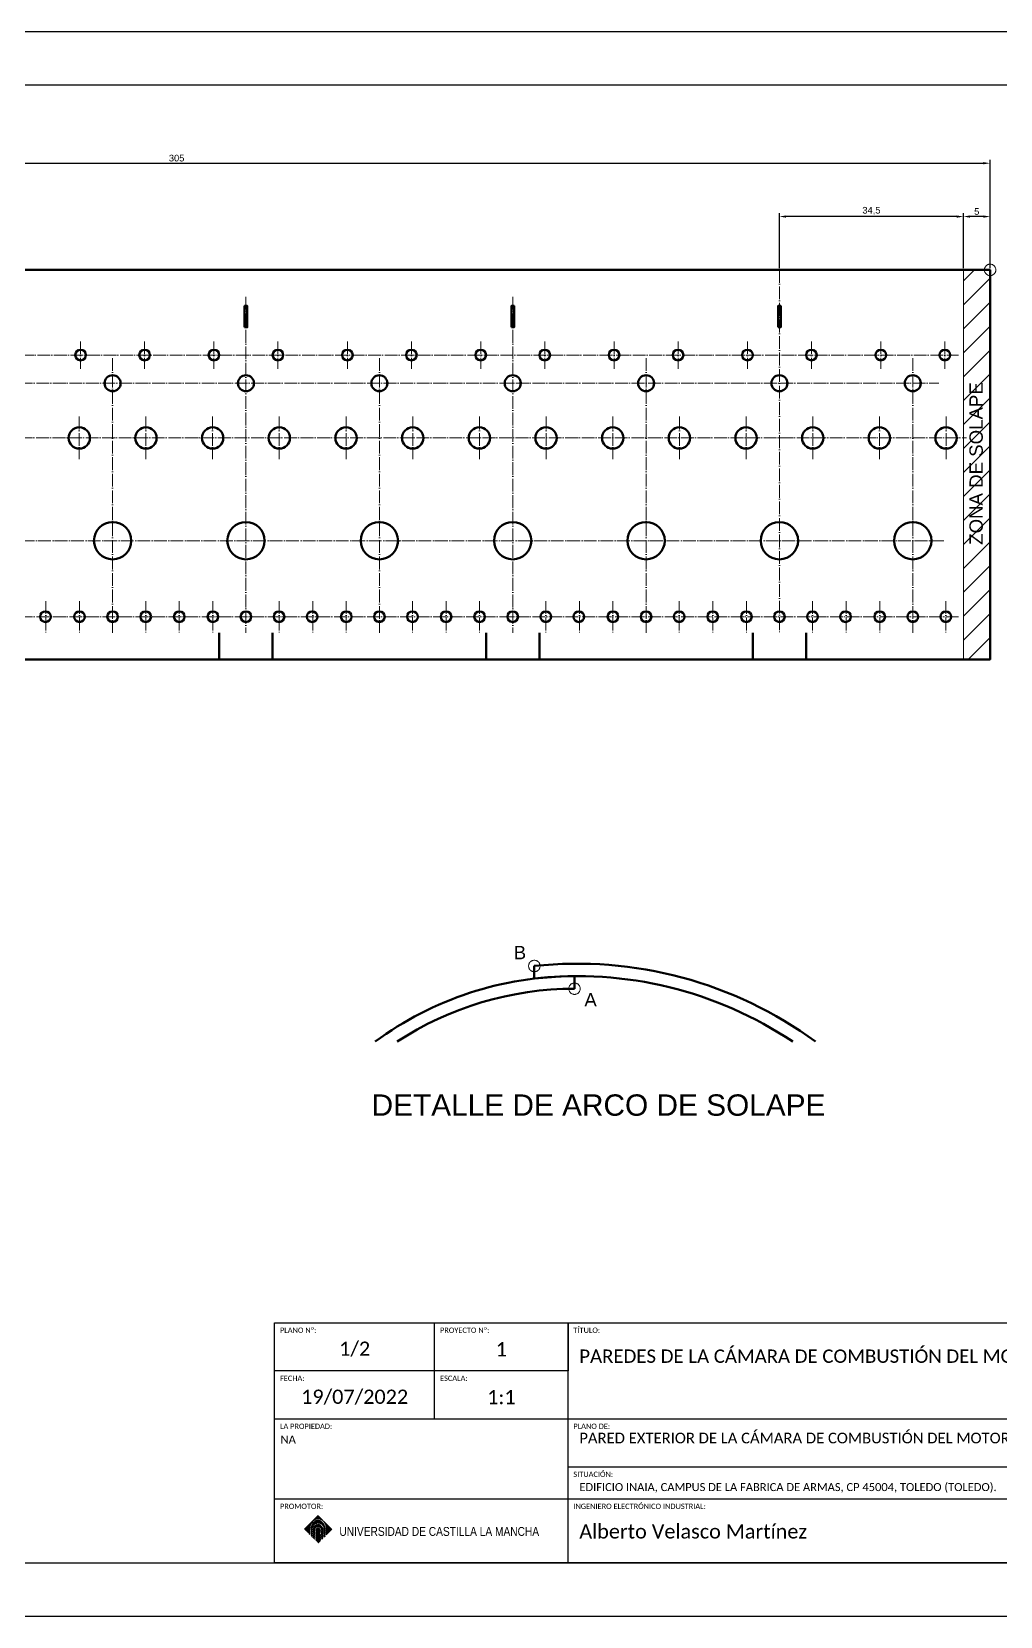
# Model space of a CAD drawing. Header units: millimetres. Extents: x -1265 to -28, y 5 to 1057.
# Drawn here: x -811.1 to -629.5, y 735.1 to 1032.1 of the extents above; entities that cross this region are included whole.
import ezdxf

# ---------------------------------------------------------------- set-up
doc = ezdxf.new("R2010")
doc.units = ezdxf.units.MM
doc.linetypes.add('ACAD_ISO04W100', pattern=[30, 24, -3, 0, -3])
doc.layers.get('0').update_dxf_attribs({"lineweight": 60})
for name, color, linetype, lineweight in [('00_Leyenda', 250, 'Continuous', 15), ('Cotas', 8, 'Continuous', 20), ('Cotas 2', 8, 'ACAD_ISO04W100', 20)]:
    doc.layers.add(name, color=color, linetype=linetype, lineweight=lineweight)
for name, color, linetype in [('Cajetin', 7, 'Continuous'), ('Cajetin1', 7, 'Continuous'), ('Hoja', 7, 'Continuous')]:
    doc.layers.add(name, color=color, linetype=linetype)
doc.layers.add('LOGO CLM', color=7, linetype='Continuous', true_color=0xffffff)
doc.styles.add('estilo3', font='gdt.shx')
doc.styles.get("Standard").update_dxf_attribs({"font": 'arial.ttf'})
doc.dimstyles.new('ISO-25', dxfattribs={"dimscale": 0.5, "dimtxt": 2.5, "dimasz": 2.5, "dimexe": 1.25, "dimexo": 0.625, "dimtad": 1, "dimtxsty": 'Standard', "dimcen": 2.5, "dimadec": 0, "dimazin": 0, "dimtfac": 1, "dimtmove": 0, "dimatfit": 3, "dimfxl": 1, "dimarcsym": 0})

# ---------------------------------------------------------------- blocks, each defined once
blk = doc.blocks.new('*D9')
at = {"layer": 'Cotas', "color": 0, "lineweight": -2, "transparency": 16777216}
for p, q in [((-936.41, 987.74), (-936.41, 1008.05)), ((-935.16, 1007.42), (-632.66, 1007.42)), ((-631.41, 987.74), (-631.41, 1008.05))]:
    blk.add_line(p, q, dxfattribs=at)
at = {"layer": 'Cotas', "color": 0, "transparency": 16777216}
for points in [[(-935.16, 1007.63), (-935.16, 1007.21), (-936.41, 1007.42)], [(-632.66, 1007.63), (-632.66, 1007.21), (-631.41, 1007.42)]]:
    blk.add_solid(points, dxfattribs=at)
at = {"layer": 'Defpoints', "color": 0, "transparency": 16777216}
for p in [(-631.41, 1007.42), (-936.41, 987.42), (-631.41, 987.42)]:
    blk.add_point(p, dxfattribs=at)
at = {"layer": 'Cotas', "color": 0, "transparency": 16777216, "insert": (-783.91, 1008.37), "char_height": 1.25, "attachment_point": 5}
blk.add_mtext('305', dxfattribs=at)
blk = doc.blocks.new('*D10')
at = {"layer": 'Cotas', "color": 0, "lineweight": -2, "transparency": 16777216}
for p, q in [((-636.41, 987.74), (-636.41, 998.05)), ((-631.41, 987.74), (-631.41, 998.05)), ((-632.66, 997.42), (-635.16, 997.42))]:
    blk.add_line(p, q, dxfattribs=at)
at = {"layer": 'Cotas', "color": 0, "transparency": 16777216}
for points in [[(-635.16, 997.63), (-635.16, 997.21), (-636.41, 997.42)], [(-632.66, 997.63), (-632.66, 997.21), (-631.41, 997.42)]]:
    blk.add_solid(points, dxfattribs=at)
at = {"layer": 'Defpoints', "color": 0, "transparency": 16777216}
for p in [(-636.41, 997.42), (-636.41, 987.42), (-631.41, 987.42)]:
    blk.add_point(p, dxfattribs=at)
at = {"layer": 'Cotas', "color": 0, "transparency": 16777216, "insert": (-633.91, 998.37), "char_height": 1.25, "attachment_point": 5}
blk.add_mtext('5', dxfattribs=at)
blk = doc.blocks.new('*D62')
at = {"layer": 'Cotas', "color": 0, "lineweight": -2, "transparency": 16777216}
for p, q in [((-670.91, 987.74), (-670.91, 998.05)), ((-636.41, 987.74), (-636.41, 998.05)), ((-637.66, 997.42), (-669.66, 997.42))]:
    blk.add_line(p, q, dxfattribs=at)
at = {"layer": 'Cotas', "color": 0, "transparency": 16777216}
for points in [[(-669.66, 997.63), (-669.66, 997.21), (-670.91, 997.42)], [(-637.66, 997.63), (-637.66, 997.21), (-636.41, 997.42)]]:
    blk.add_solid(points, dxfattribs=at)
at = {"layer": 'Defpoints', "color": 0, "transparency": 16777216}
for p in [(-670.91, 997.42), (-670.91, 987.42), (-636.41, 987.42)]:
    blk.add_point(p, dxfattribs=at)
at = {"layer": 'Cotas', "color": 0, "transparency": 16777216, "insert": (-653.66, 998.49), "char_height": 1.25, "attachment_point": 5}
blk.add_mtext('34,5', dxfattribs=at)

msp = doc.modelspace()

# ---------------------------------------------------------------- hatches: boundary and pattern name
at = {"layer": 'Cotas'}
h = msp.add_hatch(dxfattribs=at)
h.set_pattern_fill('ANSI31', color=256)
h.set_pattern_definition([(45, (300, 0), (-2.245064, 2.245064), [])])
h.paths.add_polyline_path([(-631.406, 987.423), (-635.333, 987.423, -0.4142136), (-636.406, 986.35), (-636.406, 914.423), (-631.406, 914.423)])
h.paths.add_polyline_path([(-631.37, 935.333), (-631.37, 967.054), (-636.522, 967.054), (-636.522, 935.333)], flags=9)

# ---------------------------------------------------------------- linework, layer by layer
for p, q in [((-716.853, 856.958), (-716.853, 854.604)), ((-709.323, 855.056), (-709.323, 852.702))]:
    msp.add_line(p, q)
for points in [[(-936.406, 914.423), (-631.406, 914.423), (-631.406, 987.423), (-936.406, 987.423)], [(-771.156, 976.678), (-770.656, 976.678), (-770.656, 980.678), (-771.156, 980.678)], [(-721.156, 976.678), (-720.656, 976.678), (-720.656, 980.678), (-721.156, 980.678)], [(-671.156, 976.678), (-670.656, 976.678), (-670.656, 980.678), (-671.156, 980.678)]]:
    msp.add_lwpolyline(points, close=True)
for points in [[(-765.906, 919.423), (-765.906, 914.423), (-775.906, 914.423), (-775.906, 919.423)], [(-715.906, 919.423), (-715.906, 914.423), (-725.906, 914.423), (-725.906, 919.423)], [(-665.906, 919.423), (-665.906, 914.423), (-675.906, 914.423), (-675.906, 919.423)]]:
    msp.add_lwpolyline(points)
for centre, radius in [((-801.904, 971.469), 1), ((-789.907, 971.469), 1), ((-776.904, 971.469), 1), ((-764.907, 971.469), 1), ((-751.904, 971.469), 1), ((-739.907, 971.469), 1), ((-726.904, 971.469), 1), ((-714.907, 971.469), 1), ((-701.904, 971.469), 1), ((-689.907, 971.469), 1), ((-676.904, 971.469), 1), ((-664.907, 971.469), 1), ((-651.904, 971.469), 1), ((-639.907, 971.469), 1), ((-795.906, 966.178), 1.5), ((-770.906, 966.178), 1.5), ((-745.906, 966.178), 1.5), ((-720.906, 966.178), 1.5), ((-695.906, 966.178), 1.5), ((-670.906, 966.178), 1.5), ((-645.906, 966.178), 1.5), ((-802.156, 955.934), 2), ((-789.656, 955.934), 2), ((-777.156, 955.934), 2), ((-764.656, 955.934), 2), ((-752.156, 955.934), 2), ((-739.656, 955.934), 2), ((-727.156, 955.934), 2), ((-714.656, 955.934), 2), ((-702.156, 955.934), 2), ((-689.656, 955.934), 2), ((-677.156, 955.934), 2), ((-664.656, 955.934), 2), ((-652.156, 955.934), 2), ((-639.656, 955.934), 2), ((-795.906, 936.673), 3.5), ((-770.906, 936.673), 3.5), ((-745.906, 936.673), 3.5), ((-720.906, 936.673), 3.5), ((-695.906, 936.673), 3.5), ((-670.906, 936.673), 3.5), ((-645.906, 936.673), 3.5), ((-808.506, 922.423), 1), ((-802.106, 922.423), 1), ((-795.906, 922.423), 1), ((-789.706, 922.423), 1), ((-783.406, 922.423), 1), ((-777.106, 922.423), 1), ((-770.906, 922.423), 1), ((-764.706, 922.423), 1), ((-758.506, 922.423), 1), ((-752.106, 922.423), 1), ((-745.906, 922.423), 1), ((-739.706, 922.423), 1), ((-733.406, 922.423), 1), ((-727.106, 922.423), 1), ((-720.906, 922.423), 1), ((-714.706, 922.423), 1), ((-708.506, 922.423), 1), ((-702.106, 922.423), 1), ((-695.906, 922.423), 1), ((-689.706, 922.423), 1), ((-683.406, 922.423), 1), ((-677.106, 922.423), 1), ((-670.906, 922.423), 1), ((-664.706, 922.423), 1), ((-658.506, 922.423), 1), ((-652.106, 922.423), 1), ((-645.906, 922.423), 1), ((-639.706, 922.423), 1)]:
    msp.add_circle(centre, radius)
for centre, radius, start, end in [((-708.76, 782.022), 75.372, 53.71622, 96.16393), ((-709.323, 792.029), 63.027, 90, 126.36967), ((-709.323, 792.029), 60.673, 90, 123.23382), ((-708.758, 782.615), 72.443, 56.14971, 96.41535)]:
    msp.add_arc(centre, radius, start, end)
at = {"layer": 'Cajetin'}
msp.add_line((-710.537, 781.072), (-710.537, 790.072), dxfattribs=at)
at = {"layer": 'Cajetin1'}
for p, q in [((-735.537, 772.072), (-735.537, 790.072)), ((-710.537, 781.072), (-765.537, 781.072)), ((-765.537, 772.072), (-585.537, 772.072)), ((-710.537, 763.072), (-585.537, 763.072))]:
    msp.add_line(p, q, dxfattribs=at)
for points in [[(-975.537, 745.072), (-585.537, 745.072), (-585.537, 1022.072), (-975.537, 1022.072)], [(-585.537, 790.072), (-585.537, 772.072), (-585.537, 745.072), (-765.537, 745.072), (-765.537, 790.072)]]:
    msp.add_lwpolyline(points, close=True, dxfattribs=at)
for points in [[(-710.537, 790.072), (-710.537, 781.072), (-765.537, 781.072)], [(-765.537, 757.072), (-710.537, 757.072), (-710.537, 781.072)], [(-710.537, 745.072), (-710.537, 757.072), (-585.537, 757.072)]]:
    msp.add_lwpolyline(points, dxfattribs=at)
at = {"layer": 'Cotas'}
msp.add_lwpolyline([(-636.406, 914.423), (-631.406, 914.423), (-631.406, 987.423), (-636.406, 987.423)], close=True, dxfattribs=at)
at = {"layer": 'Cotas 2', "ltscale": 0.1}
for p, q in [((-670.906, 987.423), (-670.906, 919.417)), ((-770.906, 982.38), (-770.906, 919.417)), ((-720.906, 982.38), (-720.906, 919.417)), ((-930.904, 971.469), (-637.326, 971.469)), ((-801.904, 974.028), (-801.904, 968.909)), ((-789.907, 974.028), (-789.907, 968.909)), ((-776.904, 974.028), (-776.904, 968.909)), ((-764.907, 974.028), (-764.907, 968.909)), ((-751.904, 974.028), (-751.904, 968.909)), ((-739.907, 974.028), (-739.907, 968.909)), ((-726.904, 974.028), (-726.904, 968.909)), ((-714.907, 974.028), (-714.907, 968.909)), ((-701.904, 974.028), (-701.904, 968.909)), ((-689.907, 974.028), (-689.907, 968.909)), ((-676.904, 974.028), (-676.904, 968.909)), ((-664.907, 974.028), (-664.907, 968.909)), ((-651.904, 974.028), (-651.904, 968.909)), ((-639.907, 974.028), (-639.907, 968.909)), ((-795.906, 970.9), (-795.906, 919.417)), ((-745.906, 970.9), (-745.906, 919.417)), ((-695.906, 970.9), (-695.906, 919.417)), ((-645.906, 970.9), (-645.906, 919.417)), ((-924.906, 966.178), (-641.015, 966.178)), ((-802.156, 959.934), (-802.156, 951.934)), ((-789.656, 959.934), (-789.656, 951.934)), ((-777.156, 959.934), (-777.156, 951.934)), ((-764.656, 959.934), (-764.656, 951.934)), ((-752.156, 959.934), (-752.156, 951.934)), ((-739.656, 959.934), (-739.656, 951.934)), ((-727.156, 959.934), (-727.156, 951.934)), ((-714.656, 959.934), (-714.656, 951.934)), ((-702.156, 959.934), (-702.156, 951.934)), ((-689.656, 959.934), (-689.656, 951.934)), ((-677.156, 959.934), (-677.156, 951.934)), ((-664.656, 959.934), (-664.656, 951.934)), ((-652.156, 959.934), (-652.156, 951.934)), ((-639.656, 959.934), (-639.656, 951.934)), ((-931.156, 955.934), (-635.847, 955.934)), ((-640.074, 936.673), (-926.003, 936.673)), ((-808.406, 925.364), (-808.406, 919.482)), ((-802.106, 925.364), (-802.106, 919.482)), ((-789.706, 925.364), (-789.706, 919.482)), ((-783.406, 925.364), (-783.406, 919.482)), ((-777.106, 925.364), (-777.106, 919.482)), ((-764.706, 925.364), (-764.706, 919.482)), ((-758.406, 925.364), (-758.406, 919.482)), ((-752.106, 925.364), (-752.106, 919.482)), ((-739.706, 925.364), (-739.706, 919.482)), ((-733.406, 925.364), (-733.406, 919.482)), ((-727.106, 925.364), (-727.106, 919.482)), ((-714.706, 925.364), (-714.706, 919.482)), ((-708.406, 925.364), (-708.406, 919.482)), ((-702.106, 925.364), (-702.106, 919.482)), ((-689.706, 925.364), (-689.706, 919.482)), ((-683.406, 925.364), (-683.406, 919.482)), ((-677.106, 925.364), (-677.106, 919.482)), ((-664.706, 925.364), (-664.706, 919.482)), ((-658.406, 925.364), (-658.406, 919.482)), ((-652.106, 925.364), (-652.106, 919.482)), ((-639.706, 925.364), (-639.706, 919.482)), ((-931.106, 922.423), (-637.019, 922.423))]:
    msp.add_line(p, q, dxfattribs=at)
at = {"layer": 'Cotas 2'}
for centre in [(-631.406, 987.423), (-716.853, 856.958), (-709.323, 852.702)]:
    msp.add_circle(centre, 1.073, dxfattribs=at)
at = {"layer": 'Hoja'}
msp.add_lwpolyline([(-995.537, 735.072), (-575.537, 735.072), (-575.537, 1032.072), (-995.537, 1032.072)], close=True, dxfattribs=at)
at = {"layer": 'LOGO CLM', "color": 234, "true_color": 0x971c47}
for p, q in [((-759.922, 751.386), (-757.345, 753.962)), ((-759.884, 751.348), (-758.397, 752.835)), ((-759.846, 751.31), (-758.635, 752.521)), ((-759.808, 751.272), (-758.725, 752.355)), ((-759.771, 751.234), (-758.784, 752.221)), ((-759.733, 751.196), (-758.826, 752.103)), ((-759.695, 751.158), (-758.856, 751.997)), ((-759.657, 751.121), (-758.879, 751.899)), ((-759.619, 751.083), (-758.895, 751.807)), ((-759.581, 751.045), (-758.906, 751.72)), ((-759.543, 751.007), (-758.913, 751.637)), ((-759.505, 750.969), (-758.917, 751.558)), ((-759.467, 750.931), (-758.917, 751.481)), ((-758.681, 751.566), (-758.375, 751.872)), ((-758.681, 751.49), (-758.42, 751.751)), ((-758.681, 751.414), (-758.446, 751.649)), ((-758.681, 751.338), (-758.461, 751.559)), ((-758.681, 751.262), (-758.467, 751.476)), ((-758.676, 751.646), (-758.281, 752.042)), ((-758.668, 751.731), (-757.251, 753.148)), ((-758.654, 751.82), (-757.309, 753.166)), ((-758.634, 751.916), (-757.368, 753.182)), ((-758.606, 752.02), (-757.466, 753.16)), ((-758.565, 752.136), (-757.582, 753.12)), ((-758.507, 752.271), (-757.717, 753.061)), ((-758.409, 752.444), (-757.89, 752.963)), ((-758.302, 752.93), (-757.308, 753.925)), ((-758.254, 751.387), (-757.335, 752.306)), ((-758.254, 751.311), (-757.265, 752.3)), ((-758.254, 751.235), (-757.915, 751.574)), ((-758.253, 751.463), (-757.41, 752.307)), ((-758.246, 751.546), (-757.493, 752.3)), ((-758.229, 751.639), (-757.586, 752.282)), ((-758.193, 751.75), (-757.697, 752.247)), ((-758.114, 751.906), (-757.852, 752.167)), ((-757.989, 753.168), (-757.27, 753.887)), ((-757.989, 752.334), (-757.195, 753.128)), ((-757.833, 751.206), (-757.418, 751.621)), ((-757.832, 751.131), (-757.344, 751.62)), ((-757.822, 753.258), (-757.232, 753.849)), ((-757.82, 751.067), (-757.279, 751.608)), ((-757.819, 752.428), (-757.14, 753.107)), ((-757.817, 751.298), (-757.51, 751.605)), ((-757.802, 751.01), (-757.222, 751.59)), ((-757.786, 751.703), (-757.2, 752.289)), ((-757.777, 750.959), (-757.171, 751.565)), ((-757.748, 750.912), (-757.125, 751.536)), ((-757.738, 751.452), (-757.664, 751.526)), ((-757.713, 750.871), (-757.083, 751.501)), ((-757.699, 750.81), (-757.046, 751.462)), ((-757.699, 750.734), (-757.014, 751.419)), ((-757.698, 752.473), (-757.087, 753.084)), ((-757.688, 753.317), (-757.194, 753.811)), ((-757.618, 751.795), (-757.139, 752.274)), ((-757.596, 752.499), (-757.036, 753.059)), ((-757.571, 753.358), (-757.156, 753.773)), ((-757.513, 751.824), (-757.082, 752.256)), ((-757.506, 752.514), (-756.986, 753.034)), ((-757.464, 753.389), (-757.118, 753.735)), ((-757.427, 751.835), (-757.027, 752.234)), ((-757.423, 752.521), (-756.937, 753.007)), ((-757.37, 753.408), (-757.08, 753.697)), ((-757.351, 751.835), (-756.976, 752.21)), ((-757.347, 752.521), (-756.889, 752.979)), ((-757.309, 753.393), (-757.042, 753.659)), ((-757.282, 751.828), (-756.927, 752.183)), ((-757.275, 752.517), (-756.843, 752.949)), ((-757.249, 753.376), (-757.004, 753.621)), ((-757.22, 751.814), (-756.881, 752.153)), ((-757.208, 752.508), (-756.798, 752.918)), ((-757.192, 753.358), (-756.967, 753.584)), ((-757.162, 751.796), (-756.837, 752.121)), ((-757.144, 752.496), (-756.755, 752.886)), ((-757.135, 753.339), (-756.929, 753.546)), ((-757.109, 751.774), (-756.796, 752.087)), ((-757.084, 752.481), (-756.712, 752.853)), ((-757.08, 753.318), (-756.891, 753.508)), ((-757.059, 751.748), (-756.757, 752.05)), ((-757.027, 753.296), (-756.853, 753.47)), ((-757.026, 752.463), (-756.671, 752.818)), ((-757.012, 751.719), (-756.72, 752.011)), ((-756.974, 753.272), (-756.815, 753.432)), ((-756.97, 752.443), (-756.631, 752.783)), ((-756.969, 751.686), (-756.686, 751.97)), ((-756.929, 751.651), (-756.654, 751.926)), ((-756.923, 753.248), (-756.777, 753.394)), ((-756.918, 752.42), (-756.592, 752.746)), ((-756.892, 751.612), (-756.624, 751.88)), ((-756.874, 753.222), (-756.739, 753.356)), ((-756.867, 752.395), (-756.554, 752.708)), ((-756.858, 751.57), (-756.597, 751.831)), ((-756.828, 751.525), (-756.573, 751.779)), ((-756.825, 753.194), (-756.701, 753.318)), ((-756.818, 752.368), (-756.518, 752.668)), ((-756.8, 751.476), (-756.551, 751.725)), ((-756.778, 753.166), (-756.663, 753.28)), ((-756.777, 751.424), (-756.533, 751.668)), ((-756.772, 752.338), (-756.482, 752.628)), ((-756.757, 751.368), (-756.518, 751.607)), ((-756.741, 751.308), (-756.508, 751.542)), ((-756.731, 753.137), (-756.626, 753.242)), ((-756.731, 751.242), (-756.501, 751.472)), ((-756.727, 752.307), (-756.448, 752.586)), ((-756.686, 753.106), (-756.588, 753.205)), ((-756.685, 752.274), (-756.415, 752.544)), ((-756.644, 752.239), (-756.383, 752.5)), ((-756.642, 753.074), (-756.55, 753.167)), ((-756.605, 752.202), (-756.353, 752.454)), ((-756.599, 753.042), (-756.512, 753.129)), ((-756.568, 752.163), (-756.323, 752.408)), ((-756.557, 753.008), (-756.474, 753.091)), ((-756.533, 752.122), (-756.295, 752.36)), ((-756.516, 752.973), (-756.436, 753.053)), ((-756.5, 752.079), (-756.269, 752.311)), ((-756.477, 752.937), (-756.398, 753.015)), ((-756.469, 752.035), (-756.244, 752.26)), ((-756.44, 751.988), (-756.22, 752.208)), ((-756.438, 752.9), (-756.36, 752.977)), ((-756.412, 751.94), (-756.197, 752.155)), ((-756.4, 752.862), (-756.322, 752.939)), ((-756.387, 751.889), (-756.176, 752.1)), ((-756.364, 752.822), (-756.284, 752.901)), ((-756.364, 751.836), (-756.157, 752.044)), ((-756.344, 751.781), (-756.139, 751.986)), ((-756.328, 752.782), (-756.247, 752.864)), ((-756.326, 751.723), (-756.123, 751.926)), ((-756.311, 751.662), (-756.11, 751.864)), ((-756.299, 751.598), (-756.098, 751.8)), ((-756.293, 752.741), (-756.209, 752.826)), ((-756.291, 751.531), (-756.088, 751.734)), ((-756.286, 751.46), (-756.08, 751.666)), ((-756.286, 751.384), (-756.076, 751.595)), ((-756.286, 751.308), (-756.074, 751.521)), ((-756.286, 751.232), (-756.074, 751.445)), ((-756.26, 752.699), (-756.171, 752.788)), ((-756.228, 752.655), (-756.133, 752.75)), ((-756.196, 752.611), (-756.095, 752.712)), ((-756.166, 752.565), (-756.057, 752.674)), ((-756.137, 752.518), (-756.019, 752.636)), ((-756.109, 752.471), (-755.981, 752.598)), ((-756.082, 752.422), (-755.943, 752.56)), ((-756.057, 752.371), (-755.906, 752.523)), ((-756.033, 752.32), (-755.868, 752.485)), ((-756.009, 752.267), (-755.83, 752.447)), ((-755.988, 752.213), (-755.792, 752.409)), ((-755.967, 752.157), (-755.754, 752.371)), ((-755.949, 752.101), (-755.716, 752.333)), ((-755.931, 752.042), (-755.678, 752.295)), ((-755.915, 751.982), (-755.64, 752.257)), ((-755.901, 751.92), (-755.602, 752.219)), ((-755.889, 751.857), (-755.565, 752.181)), ((-755.879, 751.792), (-755.527, 752.144)), ((-755.87, 751.724), (-755.489, 752.106)), ((-755.864, 751.655), (-755.451, 752.068)), ((-755.86, 751.582), (-755.413, 752.03)), ((-755.86, 751.508), (-755.375, 751.992)), ((-755.86, 751.432), (-755.337, 751.954)), ((-755.86, 751.356), (-755.299, 751.916)), ((-755.86, 751.28), (-755.261, 751.878)), ((-755.86, 751.204), (-755.224, 751.84)), ((-755.86, 751.129), (-755.186, 751.803)), ((-755.86, 751.053), (-755.148, 751.765)), ((-755.86, 750.977), (-755.11, 751.727)), ((-755.86, 750.901), (-755.072, 751.689)), ((-755.86, 750.826), (-755.034, 751.651)), ((-755.86, 750.75), (-754.996, 751.613)), ((-755.86, 750.674), (-754.958, 751.575)), ((-755.86, 750.598), (-754.92, 751.537)), ((-755.86, 750.522), (-754.882, 751.499)), ((-755.86, 750.447), (-754.845, 751.462)), ((-755.86, 750.371), (-754.807, 751.424)), ((-759.43, 750.893), (-758.917, 751.406)), ((-759.392, 750.855), (-758.917, 751.33)), ((-759.354, 750.817), (-758.917, 751.254)), ((-759.316, 750.779), (-758.917, 751.178)), ((-759.278, 750.742), (-758.917, 751.103)), ((-759.24, 750.704), (-758.917, 751.027)), ((-759.202, 750.666), (-758.917, 750.951)), ((-759.164, 750.628), (-758.917, 750.875)), ((-759.126, 750.59), (-758.917, 750.799)), ((-759.089, 750.552), (-758.917, 750.724)), ((-759.051, 750.514), (-758.917, 750.648)), ((-759.013, 750.476), (-758.917, 750.572)), ((-758.975, 750.438), (-758.917, 750.496)), ((-758.937, 750.401), (-758.917, 750.42)), ((-758.681, 751.187), (-758.468, 751.4)), ((-758.681, 751.111), (-758.468, 751.324)), ((-758.681, 751.035), (-758.468, 751.248)), ((-758.681, 750.959), (-758.468, 751.172)), ((-758.681, 750.884), (-758.468, 751.097)), ((-758.681, 750.808), (-758.468, 751.021)), ((-758.681, 750.732), (-758.468, 750.945)), ((-758.681, 750.656), (-758.468, 750.869)), ((-758.681, 750.58), (-758.468, 750.794)), ((-758.681, 750.505), (-758.468, 750.718)), ((-758.681, 750.429), (-758.468, 750.642)), ((-758.681, 750.353), (-758.468, 750.566)), ((-758.681, 750.277), (-758.468, 750.49)), ((-758.681, 750.201), (-758.468, 750.415)), ((-758.672, 750.135), (-758.468, 750.339)), ((-758.634, 750.097), (-758.468, 750.263)), ((-758.596, 750.06), (-758.468, 750.187)), ((-758.558, 750.022), (-758.468, 750.111)), ((-758.52, 749.984), (-758.468, 750.036)), ((-758.482, 749.946), (-758.468, 749.96)), ((-758.254, 751.159), (-758.007, 751.406)), ((-758.254, 751.084), (-758.037, 751.301)), ((-758.254, 751.008), (-758.047, 751.214)), ((-758.254, 750.932), (-758.047, 751.139)), ((-758.254, 750.856), (-758.04, 751.07)), ((-758.254, 750.78), (-758.027, 751.008)), ((-758.254, 750.705), (-758.008, 750.95)), ((-758.254, 750.629), (-757.986, 750.897)), ((-758.254, 750.553), (-757.96, 750.847)), ((-758.254, 750.477), (-757.931, 750.8)), ((-758.254, 750.402), (-757.898, 750.757)), ((-758.254, 750.326), (-758.039, 750.541)), ((-758.254, 750.25), (-758.049, 750.455)), ((-758.254, 750.174), (-758.048, 750.38)), ((-758.254, 750.098), (-758.048, 750.304)), ((-758.254, 750.023), (-758.048, 750.228)), ((-758.254, 749.947), (-758.048, 750.152)), ((-758.254, 749.871), (-758.048, 750.077)), ((-758.254, 749.795), (-758.048, 750.001)), ((-758.254, 749.719), (-758.048, 749.925)), ((-758.217, 749.681), (-758.048, 749.849)), ((-758.179, 749.643), (-758.048, 749.773)), ((-758.141, 749.605), (-758.048, 749.698)), ((-758.103, 749.567), (-758.048, 749.622)), ((-758.065, 749.529), (-758.048, 749.546)), ((-757.835, 750.446), (-756.965, 751.316)), ((-757.834, 750.371), (-756.95, 751.256)), ((-757.834, 750.296), (-756.943, 751.187)), ((-757.834, 750.22), (-756.948, 751.106)), ((-757.834, 750.144), (-756.979, 750.999)), ((-757.834, 750.068), (-757.078, 750.825)), ((-757.834, 749.992), (-757.078, 750.749)), ((-757.834, 749.917), (-757.078, 750.673)), ((-757.834, 749.841), (-757.078, 750.597)), ((-757.834, 749.765), (-757.021, 750.578)), ((-757.834, 749.689), (-756.976, 750.547)), ((-757.834, 749.613), (-756.949, 750.499)), ((-757.834, 749.538), (-756.943, 750.429)), ((-757.834, 749.462), (-756.943, 750.353)), ((-757.834, 749.386), (-756.943, 750.278)), ((-757.834, 749.31), (-756.943, 750.202)), ((-757.803, 749.266), (-756.943, 750.126)), ((-757.765, 749.228), (-756.943, 750.05)), ((-757.727, 749.19), (-756.943, 749.975)), ((-757.699, 750.658), (-756.987, 751.37)), ((-757.689, 749.152), (-756.943, 749.899)), ((-757.651, 749.115), (-756.943, 749.823)), ((-757.613, 749.077), (-756.943, 749.747)), ((-757.575, 749.039), (-756.943, 749.671)), ((-757.537, 749.001), (-756.943, 749.596)), ((-757.499, 748.963), (-756.943, 749.52)), ((-757.461, 748.925), (-756.943, 749.444)), ((-757.424, 748.887), (-756.943, 749.368)), ((-757.386, 748.849), (-756.943, 749.292)), ((-756.861, 750.734), (-756.501, 751.094)), ((-756.821, 750.698), (-756.501, 751.018)), ((-756.807, 750.863), (-756.501, 751.17)), ((-756.787, 750.656), (-756.501, 750.942)), ((-756.759, 750.608), (-756.501, 750.867)), ((-756.755, 750.992), (-756.501, 751.245)), ((-756.738, 750.553), (-756.501, 750.791)), ((-756.734, 751.088), (-756.501, 751.321)), ((-756.728, 751.169), (-756.501, 751.397)), ((-756.728, 750.487), (-756.501, 750.715)), ((-756.728, 750.412), (-756.501, 750.639)), ((-756.728, 750.336), (-756.501, 750.563)), ((-756.728, 750.26), (-756.501, 750.488)), ((-756.728, 750.184), (-756.501, 750.412)), ((-756.728, 750.108), (-756.501, 750.336)), ((-756.728, 750.033), (-756.501, 750.26)), ((-756.728, 749.957), (-756.501, 750.184)), ((-756.728, 749.881), (-756.501, 750.109)), ((-756.728, 749.805), (-756.501, 750.033)), ((-756.728, 749.73), (-756.501, 749.957)), ((-756.728, 749.654), (-756.501, 749.881)), ((-756.728, 749.578), (-756.501, 749.806)), ((-756.686, 749.544), (-756.501, 749.73)), ((-756.286, 751.157), (-756.074, 751.369)), ((-756.286, 751.081), (-756.074, 751.293)), ((-756.286, 751.005), (-756.074, 751.217)), ((-756.286, 750.929), (-756.074, 751.142)), ((-756.286, 750.854), (-756.074, 751.066)), ((-756.286, 750.778), (-756.074, 750.99)), ((-756.286, 750.702), (-756.074, 750.914)), ((-756.286, 750.626), (-756.074, 750.839)), ((-756.286, 750.55), (-756.074, 750.763)), ((-756.286, 750.475), (-756.074, 750.687)), ((-756.286, 750.399), (-756.074, 750.611)), ((-756.286, 750.323), (-756.074, 750.535)), ((-756.286, 750.247), (-756.074, 750.46)), ((-756.286, 750.172), (-756.074, 750.384)), ((-756.286, 750.096), (-756.074, 750.308)), ((-756.286, 750.02), (-756.074, 750.232)), ((-756.286, 749.944), (-756.074, 750.156))]:
    msp.add_line(p, q, dxfattribs=at)

# ---------------------------------------------------------------- texts
at = {"insert": (-747.357, 832.892), "char_height": 4, "attachment_point": 1}
msp.add_mtext_dynamic_manual_height_columns('DETALLE DE ARCO DE SOLAPE', width=304.85859, gutter_width=12.5, heights=[0], dxfattribs=at)
at = {"layer": '00_Leyenda', "linetype": 'ByBlock', "lineweight": 0}
for s, width, heights, insert, char_height, attachment_point in [('\\pxi1,ql;{\\fCalibri Light|b0|i0|c0|p34;PLANO Nº:}', 84.37737, [10.152], (-765.537, 789.192), 1, 1), ('\\pxi1,ql;{\\fCalibri Light|b0|i0|c0|p34;PROYECTO Nº:}', 84.37737, [10.152], (-735.537, 789.192), 1, 1), ('\\pxi1,ql;{\\fCalibri Light|b0|i0|c0|p34;TÍTULO:}', 84.37737, [10.152], (-710.537, 789.192), 1, 1), ('{\\fCalibri Light|b0|i0|c0|p34;1/2}', 30, [5.094], (-750.537, 785.137), 2.66667, 5), ('\\pxqc;{\\fCalibri Light|b0|i0|c0|p34;1}', 25, [5.094], (-735.537, 786.473), 2.66667, 1), ('{\\fCalibri Light|b0|i0|c0|p34;PAREDES DE LA CÁMARA DE COMBUSTIÓN DEL MOTOR TJT 3000.}', 125, [13.007], (-708.416, 785.079), 2.5, 1), ('\\pxi1,ql;{\\fCalibri Light|b0|i0|c0|p34;FECHA:}', 84.37737, [10.152], (-765.537, 780.192), 1, 1), ('\\pxi1,ql;{\\fCalibri Light|b0|i0|c0|p34;ESCALA:}', 84.37737, [10.152], (-735.537, 780.192), 1, 1), ('{\\fCalibri Light|b0|i0|c0|p34;19/07/2022}', 30, [5.094], (-750.537, 776.137), 2.66667, 5), ('\\pxqc;{\\fCalibri Light|b0|i0|c0|p34;1:1}', 25, [5.094], (-735.537, 777.49), 2.66667, 1), ('\\pxi1,ql;{\\fCalibri Light|b0|i0|c0|p34;LA PROPIEDAD:}', 84.37737, [10.152], (-765.537, 771.192), 1, 1), ('\\pxi1,ql;{\\fCalibri Light|b0|i0|c0|p34;PLANO DE:}', 84.37737, [10.152], (-710.537, 771.192), 1, 1), ('{\\fCalibri Light|b0|i0|c0|p34;PARED EXTERIOR DE LA CÁMARA DE COMBUSTIÓN DEL MOTOR TJT 3000.}', 124.5512, [4.514], (-708.416, 769.488), 2, 1), ('{\\fCalibri Light|b0|i0|c0|p34;NA}', 53.19412, [12.172], (-764.419, 768.955), 1.5, 1), ('\\pxi1,ql;{\\fCalibri Light|b0|i0|c0|p34;SITUACIÓN:}', 84.37737, [10.152], (-710.537, 762.192), 1, 1), ('{\\fCalibri Light|b0|i0|c0|p34;EDIFICIO INAIA, CAMPUS DE LA FABRICA DE ARMAS, CP 45004, TOLEDO (TOLEDO).}', 125, [13.007], (-708.416, 760.041), 1.5, 1), ('\\pxi1,ql;{\\fCalibri Light|b0|i0|c0|p34;PROMOTOR:}', 84.37737, [10.152], (-765.537, 756.192), 1, 1), ('\\pxi1,ql;{\\fCalibri Light|b0|i0|c0|p34;INGENIERO ELECTRÓNICO INDUSTRIAL:}', 84.37737, [10.152], (-710.537, 756.192), 1, 1), ('{\\fCalibri Light|b0|i0|c0|p34;Alberto Velasco Martínez}', 85, [11.398], (-708.416, 750.97), 2.66667, 4)]:
    msp.add_mtext_dynamic_manual_height_columns(s, width=width, gutter_width=13.333, heights=heights, dxfattribs=dict(at, insert=insert, char_height=char_height, attachment_point=attachment_point))
at = {"layer": 'Cotas', "insert": (-635.28, 927.147), "char_height": 2.5, "attachment_point": 1, "rotation": 90}
msp.add_mtext_dynamic_manual_height_columns('\\pxqc;ZONA DE SOLAPE', width=47.97544, gutter_width=12.5, heights=[6.615], dxfattribs=at)
at = {"layer": 'Cotas 2', "char_height": 2.5, "attachment_point": 1}
for s, insert in [('B', (-720.72, 860.725)), ('A', (-707.47, 851.874))]:
    msp.add_mtext_dynamic_manual_height_columns(s, width=6.74913, gutter_width=12.5, heights=[0], dxfattribs=dict(at, insert=insert))
at = {"layer": 'LOGO CLM', "color": 234, "true_color": 0x971c47, "insert": (-753.395, 751.813), "char_height": 1.66667, "width": 41.38988, "attachment_point": 1, "style": 'estilo3'}
msp.add_mtext('{\\fArial Narrow|b0|i0|c0|p34;UNIVERSIDAD DE CASTILLA LA MANCHA}', dxfattribs=at)

# ---------------------------------------------------------------- dimensions: what is measured, and where the dimension line sits
at = {"layer": 'Cotas'}
for base, p1, p2, picture, middle in [((-631.406, 1007.423), (-936.406, 987.423), (-631.406, 987.423), '*D9', (-783.906, 1008.374)), ((-670.906, 997.423), (-636.406, 987.423), (-670.906, 987.423), '*D62', (-653.656, 998.487)), ((-636.406, 997.423), (-631.406, 987.423), (-636.406, 987.423), '*D10', (-633.906, 998.371))]:
    dim = msp.add_linear_dim(base=base, p1=p1, p2=p2, dimstyle='ISO-25', dxfattribs=at)
    dim.commit()
    dim.dimension.update_dxf_attribs({"geometry": picture, "text_midpoint": middle})

doc.saveas('drawing.dxf')
